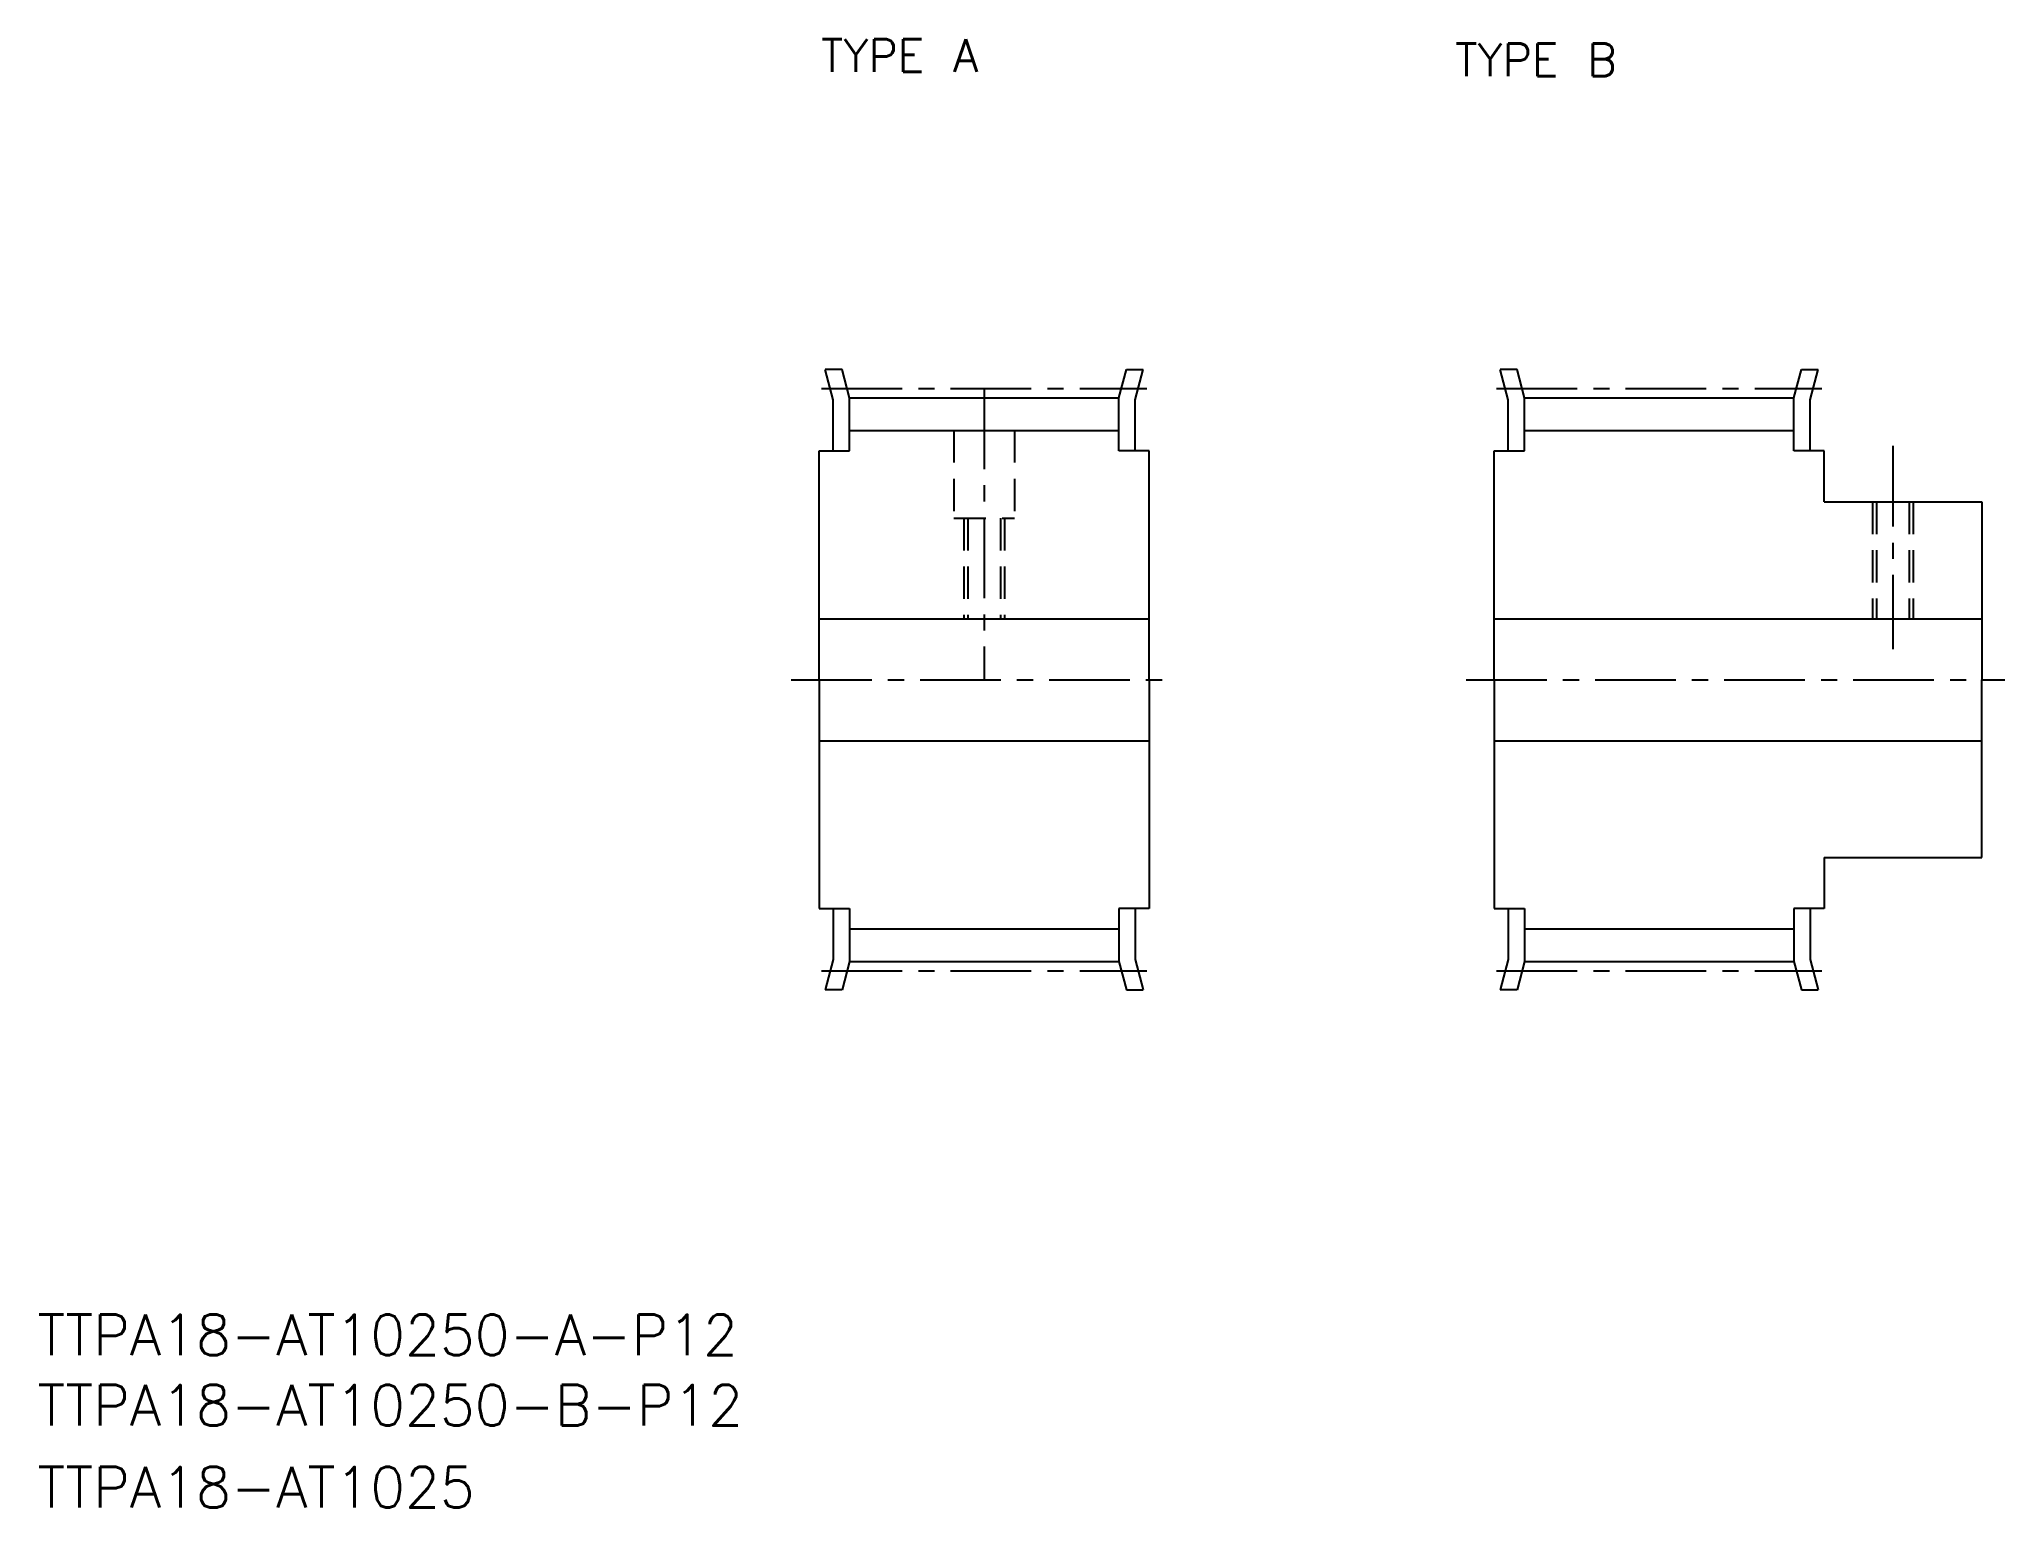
# Model space of a CAD drawing. Extents: x 38 to 231, y 59 to 203.
import ezdxf

# ---------------------------------------------------------------- set-up
doc = ezdxf.new("R2010")
doc.units = 0
doc.header["$LTSCALE"] = 0.25
doc.linetypes.add('CENTER', pattern=[50.8, 31.75, -6.35, 6.35, -6.35])
doc.linetypes.add('DASHED', pattern=[19.05, 12.7, -6.35])
doc.layers.get('0').update_dxf_attribs({"linetype": 'CONTINUOUS'})
doc.layers.add('CENTER', color=1, linetype='CENTER')
doc.styles.get("Standard").update_dxf_attribs({"font": 'txt.shx'})

msp = doc.modelspace()

# ---------------------------------------------------------------- linework, layer by layer
for p, q in [((115.76, 167.62), (114.96, 170.6)), ((116.62, 170.6), (114.96, 170.6)), ((117.36, 167.83), (116.62, 170.6)), ((143.86, 167.83), (144.61, 170.6)), ((144.61, 170.6), (146.26, 170.6)), ((145.46, 167.62), (146.26, 170.6)), ((182.19, 167.62), (181.39, 170.6)), ((183.05, 170.6), (181.39, 170.6)), ((183.79, 167.83), (183.05, 170.6)), ((210.29, 167.83), (211.03, 170.6)), ((211.03, 170.6), (212.69, 170.6)), ((211.89, 167.62), (212.69, 170.6)), ((115.76, 162.6), (115.76, 167.62)), ((117.36, 162.6), (117.36, 167.83)), ((117.36, 167.83), (143.86, 167.83)), ((143.86, 162.6), (143.86, 167.83)), ((145.46, 162.6), (145.46, 167.62)), ((182.19, 162.6), (182.19, 167.62)), ((183.79, 167.83), (210.29, 167.83)), ((183.79, 162.6), (183.79, 167.83)), ((210.29, 162.6), (210.29, 167.83)), ((211.89, 162.6), (211.89, 167.62)), ((117.36, 164.63), (143.86, 164.63)), ((183.79, 164.63), (210.29, 164.63)), ((114.36, 140.1), (114.36, 162.6)), ((114.36, 162.6), (117.36, 162.6)), ((146.86, 162.6), (143.86, 162.6)), ((146.86, 140.1), (146.86, 162.6)), ((180.79, 140.1), (180.79, 162.6)), ((180.79, 162.6), (183.79, 162.6)), ((213.29, 162.6), (210.29, 162.6)), ((213.29, 157.6), (213.29, 162.6)), ((213.29, 157.6), (228.79, 157.6)), ((228.79, 157.6), (228.79, 140.1)), ((114.36, 146.1), (146.86, 146.1)), ((180.79, 146.1), (228.79, 146.1)), ((114.36, 140.1), (114.36, 117.6)), ((146.86, 140.1), (146.86, 117.6)), ((180.79, 140.1), (180.79, 117.6)), ((228.79, 122.6), (228.79, 140.1)), ((114.36, 134.1), (146.86, 134.1)), ((180.79, 134.1), (228.79, 134.1)), ((213.29, 122.6), (228.79, 122.6)), ((213.29, 122.6), (213.29, 117.6)), ((114.36, 117.6), (117.36, 117.6)), ((115.76, 117.6), (115.76, 112.59)), ((117.36, 117.6), (117.36, 112.38)), ((143.86, 117.6), (143.86, 112.38)), ((146.86, 117.6), (143.86, 117.6)), ((145.46, 117.6), (145.46, 112.59)), ((180.79, 117.6), (183.79, 117.6)), ((182.19, 117.6), (182.19, 112.59)), ((183.79, 117.6), (183.79, 112.38)), ((210.29, 117.6), (210.29, 112.38)), ((213.29, 117.6), (210.29, 117.6)), ((211.89, 117.6), (211.89, 112.59)), ((117.36, 115.58), (143.86, 115.58)), ((183.79, 115.58), (210.29, 115.58)), ((115.76, 112.59), (114.96, 109.6)), ((117.36, 112.38), (116.62, 109.6)), ((117.36, 112.38), (143.86, 112.38)), ((143.86, 112.38), (144.61, 109.6)), ((145.46, 112.59), (146.26, 109.6)), ((182.19, 112.59), (181.39, 109.6)), ((183.79, 112.38), (183.05, 109.6)), ((183.79, 112.38), (210.29, 112.38)), ((210.29, 112.38), (211.03, 109.6)), ((211.89, 112.59), (212.69, 109.6)), ((116.62, 109.6), (114.96, 109.6)), ((144.61, 109.6), (146.26, 109.6)), ((183.05, 109.6), (181.39, 109.6)), ((211.03, 109.6), (212.69, 109.6))]:
    msp.add_line(p, q)
at = {"color": 3, "linetype": 'DASHED'}
for p, q in [((127.61, 164.63), (127.61, 156)), ((133.61, 164.63), (133.61, 156)), ((218.04, 157.6), (218.04, 146.1)), ((218.44, 157.6), (218.44, 146.1)), ((221.64, 157.6), (221.64, 146.1)), ((222.04, 157.6), (222.04, 146.1)), ((127.61, 156), (133.61, 156)), ((128.61, 156), (128.61, 146.1)), ((129.01, 156), (129.01, 146.1)), ((132.21, 156), (132.21, 146.1)), ((132.61, 156), (132.61, 146.1))]:
    msp.add_line(p, q, dxfattribs=at)
at = {"layer": 'CENTER'}
for p, q in [((114.61, 168.75), (146.61, 168.75)), ((130.61, 168.75), (130.61, 140.1)), ((181.04, 168.75), (213.04, 168.75)), ((220.04, 163.1), (220.04, 143.1)), ((111.61, 140.1), (149.61, 140.1)), ((178.04, 140.1), (231.04, 140.1)), ((114.61, 111.45), (146.61, 111.45)), ((181.04, 111.45), (213.04, 111.45))]:
    msp.add_line(p, q, dxfattribs=at)

# ---------------------------------------------------------------- texts
for s, height, p in [('TYPE A', 3.2, (114.56, 199.9)), ('TYPE B', 3.2, (176.97, 199.48)), ('TTPA18-AT10250-A-P12', 4, (37.45, 73.65)), ('TTPA18-AT10250-B-P12', 4, (37.45, 66.72)), ('TTPA18-AT1025', 4, (37.45, 58.65))]:
    msp.add_text(s, height=height).set_placement(p)

doc.saveas('drawing.dxf')
